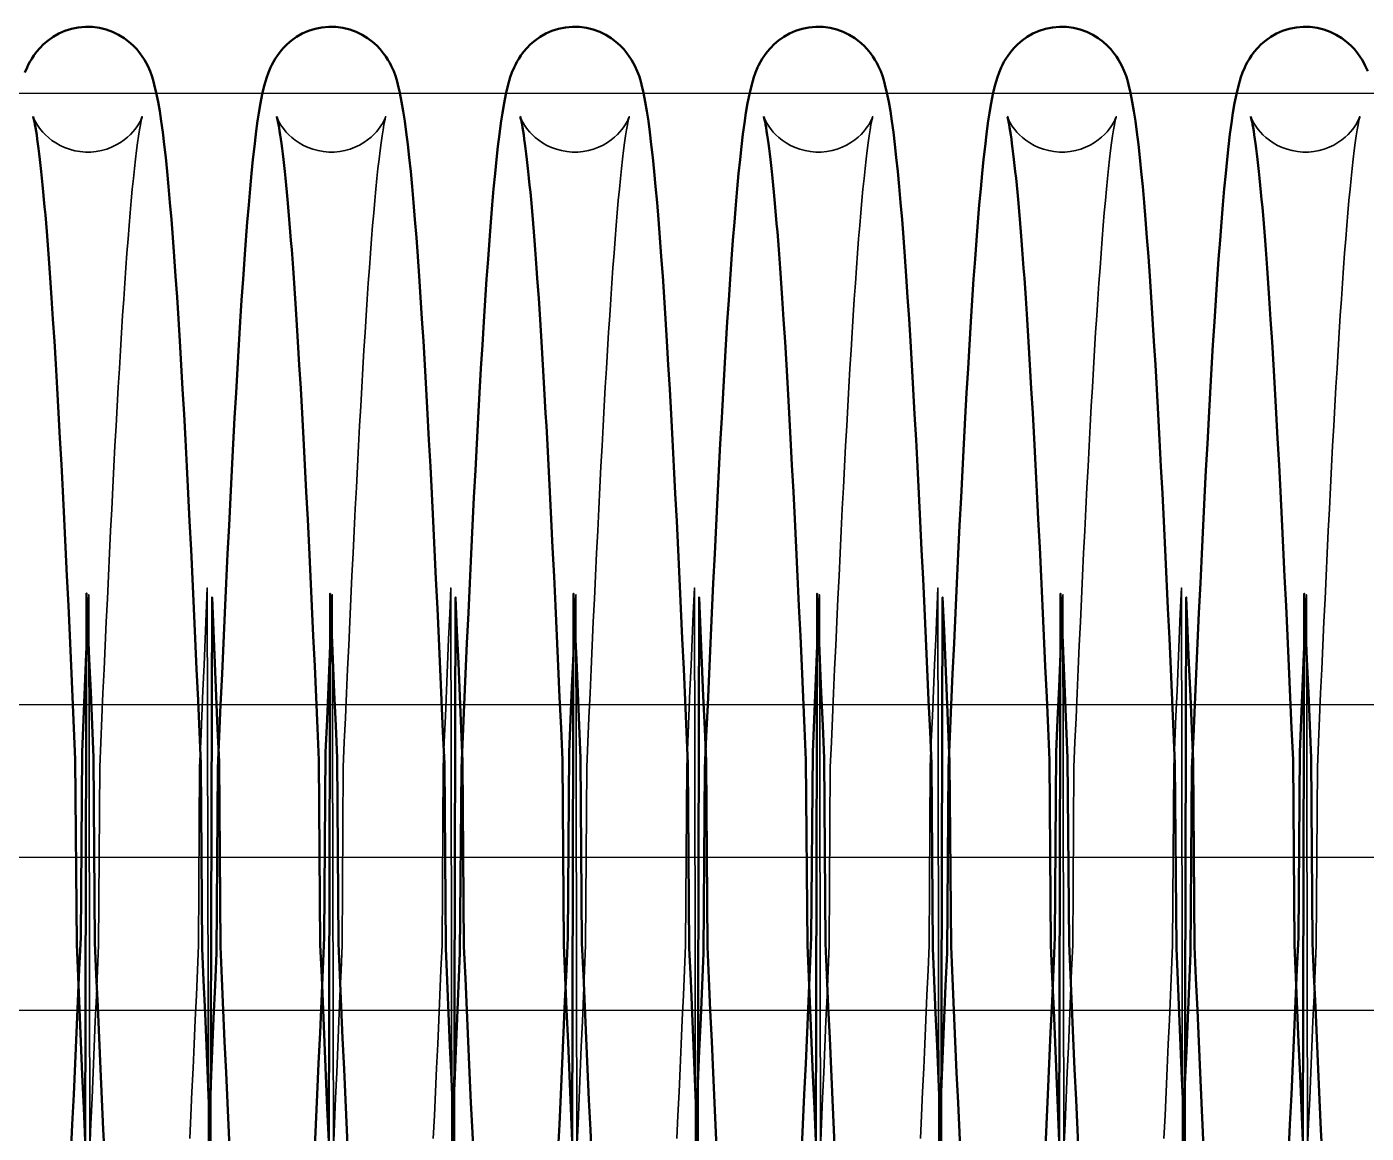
# Model space of a CAD drawing. Header units: millimetres. Extents: x 0 to 190005487, y 0 to 455456909.
# Drawn here: x 90639.58 to 90683.43, y 21507.21 to 21543.41 of the extents above; entities that cross this region are included whole.
import ezdxf

# ---------------------------------------------------------------- set-up
doc = ezdxf.new("R2010")
doc.units = ezdxf.units.MM
doc.header["$LTSCALE"] = 400
doc.header["$MEASUREMENT"] = 0
doc.linetypes.add('ACAD_ISO04W100', pattern=[30, 24, -3, 0, -3])
doc.linetypes.add('CEN', pattern=[35, 30, -2, 1, -2])
doc.layers.get('0').update_dxf_attribs({"linetype": 'CONTINUOUS'})
doc.layers.add('cen', color=1, linetype='ACAD_ISO04W100')
doc.layers.add('가려진 것(ISO)', color=7, linetype='CONTINUOUS', lineweight=35)
doc.layers.add('가시적인 것(ISO)', color=7, linetype='CONTINUOUS', lineweight=50)

# ---------------------------------------------------------------- blocks, each defined once
blk = doc.blocks.new('토션스프링 3')
at = {"layer": '가려진 것(ISO)', "flags": 128}
for points in [[(21461953.648, -50952857.63), (21461953.653, -50952857.647), (21461953.674, -50952857.704), (21461953.717, -50952857.809), (21461953.795, -50952857.972), (21461953.854, -50952858.076), (21461953.928, -50952858.196), (21461954.022, -50952858.332), (21461954.137, -50952858.484), (21461954.277, -50952858.651), (21461954.445, -50952858.828), (21461954.641, -50952859.008), (21461954.868, -50952859.187), (21461955.123, -50952859.359), (21461955.404, -50952859.518), (21461955.706, -50952859.658), (21461956.028, -50952859.773), (21461956.366, -50952859.862), (21461956.715, -50952859.923), (21461957.069, -50952859.952), (21461957.426, -50952859.949), (21461957.78, -50952859.914), (21461958.128, -50952859.849), (21461958.463, -50952859.755), (21461958.781, -50952859.634), (21461959.081, -50952859.49), (21461959.358, -50952859.329), (21461959.608, -50952859.156), (21461959.828, -50952858.976), (21461960.019, -50952858.796), (21461960.183, -50952858.62), (21461960.319, -50952858.455), (21461960.429, -50952858.305), (21461960.518, -50952858.171), (21461960.589, -50952858.053), (21461960.644, -50952857.952), (21461960.687, -50952857.867), (21461960.744, -50952857.741), (21461960.773, -50952857.666), (21461960.784, -50952857.633), (21461960.784, -50952857.635), (21461960.775, -50952857.668), (21461960.759, -50952857.727), (21461960.74, -50952857.809), (21461960.718, -50952857.912), (21461960.666, -50952858.175), (21461960.608, -50952858.507), (21461960.545, -50952858.903), (21461960.48, -50952859.355), (21461960.414, -50952859.859), (21461960.347, -50952860.416), (21461960.279, -50952861.024), (21461960.21, -50952861.681), (21461960.14, -50952862.385), (21461960.07, -50952863.134), (21461960, -50952863.927), (21461959.929, -50952864.763), (21461959.859, -50952865.641), (21461959.788, -50952866.563), (21461959.717, -50952867.527), (21461959.646, -50952868.531), (21461959.575, -50952869.575), (21461959.504, -50952870.656), (21461959.432, -50952871.774), (21461959.361, -50952872.927), (21461959.29, -50952874.113), (21461959.218, -50952875.332), (21461959.147, -50952876.581), (21461959.076, -50952877.865), (21461959.005, -50952879.182), (21461958.933, -50952880.53), (21461958.862, -50952881.907), (21461958.79, -50952883.313), (21461958.718, -50952884.745), (21461958.647, -50952886.201), (21461958.575, -50952887.68), (21461958.504, -50952889.18), (21461958.432, -50952890.699), (21461958.361, -50952892.236), (21461958.29, -50952893.793), (21461958.218, -50952895.37), (21461958.147, -50952896.967), (21461958.075, -50952898.58), (21461958.003, -50952900.208), (21461957.932, -50952911.849), (21461957.86, -50952913.501), (21461957.788, -50952915.162), (21461957.717, -50952916.83), (21461957.645, -50952918.503), (21461957.574, -50952920.179), (21461957.503, -50952921.858), (21461957.431, -50952923.543), (21461957.36, -50952925.233), (21461957.288, -50952888.925), (21461957.216, -50952890.619)], [(21461969.594, -50952857.63), (21461969.6, -50952857.647), (21461969.621, -50952857.704), (21461969.665, -50952857.807), (21461969.743, -50952857.966), (21461969.801, -50952858.07), (21461969.874, -50952858.191), (21461969.966, -50952858.328), (21461970.08, -50952858.48), (21461970.219, -50952858.646), (21461970.386, -50952858.822), (21461970.582, -50952859.003), (21461970.808, -50952859.182), (21461971.062, -50952859.354), (21461971.342, -50952859.514), (21461971.644, -50952859.654), (21461971.965, -50952859.77), (21461972.303, -50952859.86), (21461972.652, -50952859.921), (21461973.006, -50952859.952), (21461973.362, -50952859.949), (21461973.717, -50952859.915), (21461974.065, -50952859.851), (21461974.4, -50952859.758), (21461974.719, -50952859.638), (21461975.02, -50952859.495), (21461975.297, -50952859.334), (21461975.548, -50952859.161), (21461975.769, -50952858.981), (21461975.961, -50952858.801), (21461976.126, -50952858.625), (21461976.262, -50952858.459), (21461976.373, -50952858.309), (21461976.463, -50952858.174), (21461976.534, -50952858.056), (21461976.589, -50952857.954), (21461976.632, -50952857.869), (21461976.69, -50952857.742), (21461976.719, -50952857.667), (21461976.731, -50952857.633), (21461976.731, -50952857.635), (21461976.722, -50952857.667), (21461976.706, -50952857.726), (21461976.687, -50952857.808), (21461976.665, -50952857.911), (21461976.613, -50952858.173), (21461976.555, -50952858.505), (21461976.492, -50952858.9), (21461976.427, -50952859.352), (21461976.361, -50952859.856), (21461976.294, -50952860.413), (21461976.226, -50952861.021), (21461976.157, -50952861.677), (21461976.087, -50952862.381), (21461976.017, -50952863.131), (21461975.947, -50952863.924), (21461975.876, -50952864.759), (21461975.806, -50952865.637), (21461975.735, -50952866.559), (21461975.664, -50952867.522), (21461975.593, -50952868.526), (21461975.522, -50952869.57), (21461975.451, -50952870.652), (21461975.379, -50952871.77), (21461975.308, -50952872.923), (21461975.237, -50952874.11), (21461975.165, -50952875.328), (21461975.094, -50952876.578), (21461975.023, -50952877.861), (21461974.952, -50952879.178), (21461974.88, -50952880.525), (21461974.809, -50952881.903), (21461974.737, -50952883.309), (21461974.665, -50952884.741), (21461974.594, -50952886.197), (21461974.522, -50952887.677), (21461974.451, -50952889.177), (21461974.379, -50952890.697), (21461974.308, -50952892.235), (21461974.236, -50952893.791), (21461974.165, -50952895.368), (21461974.094, -50952896.964), (21461974.022, -50952898.577), (21461973.95, -50952900.205), (21461973.879, -50952911.846), (21461973.807, -50952913.499), (21461973.735, -50952915.16), (21461973.664, -50952916.829), (21461973.592, -50952918.503), (21461973.521, -50952920.18), (21461973.449, -50952921.859), (21461973.378, -50952923.544), (21461973.306, -50952925.233), (21461973.235, -50952888.925), (21461973.163, -50952890.618)], [(21461985.541, -50952857.63), (21461985.547, -50952857.647), (21461985.568, -50952857.704), (21461985.612, -50952857.807), (21461985.69, -50952857.966), (21461985.748, -50952858.07), (21461985.821, -50952858.191), (21461985.913, -50952858.328), (21461986.027, -50952858.48), (21461986.166, -50952858.646), (21461986.333, -50952858.822), (21461986.529, -50952859.003), (21461986.755, -50952859.182), (21461987.009, -50952859.354), (21461987.289, -50952859.514), (21461987.59, -50952859.654), (21461987.912, -50952859.77), (21461988.25, -50952859.86), (21461988.598, -50952859.921), (21461988.952, -50952859.952), (21461989.309, -50952859.949), (21461989.664, -50952859.915), (21461990.012, -50952859.851), (21461990.347, -50952859.758), (21461990.666, -50952859.638), (21461990.966, -50952859.495), (21461991.244, -50952859.334), (21461991.495, -50952859.161), (21461991.716, -50952858.981), (21461991.908, -50952858.801), (21461992.073, -50952858.625), (21461992.209, -50952858.459), (21461992.32, -50952858.309), (21461992.41, -50952858.174), (21461992.481, -50952858.056), (21461992.536, -50952857.954), (21461992.579, -50952857.869), (21461992.637, -50952857.742), (21461992.666, -50952857.667), (21461992.678, -50952857.633), (21461992.677, -50952857.635), (21461992.669, -50952857.667), (21461992.653, -50952857.726), (21461992.634, -50952857.808), (21461992.612, -50952857.911), (21461992.56, -50952858.173), (21461992.502, -50952858.505), (21461992.439, -50952858.9), (21461992.374, -50952859.352), (21461992.308, -50952859.856), (21461992.241, -50952860.413), (21461992.173, -50952861.021), (21461992.104, -50952861.677), (21461992.034, -50952862.381), (21461991.964, -50952863.131), (21461991.894, -50952863.924), (21461991.823, -50952864.759), (21461991.753, -50952865.637), (21461991.682, -50952866.559), (21461991.611, -50952867.522), (21461991.54, -50952868.527), (21461991.469, -50952869.57), (21461991.398, -50952870.652), (21461991.326, -50952871.77), (21461991.255, -50952872.923), (21461991.183, -50952874.109), (21461991.112, -50952875.328), (21461991.041, -50952876.578), (21461990.97, -50952877.861), (21461990.899, -50952879.178), (21461990.827, -50952880.525), (21461990.755, -50952881.903), (21461990.684, -50952883.309), (21461990.612, -50952884.741), (21461990.541, -50952886.197), (21461990.469, -50952887.677), (21461990.397, -50952889.177), (21461990.326, -50952890.697), (21461990.255, -50952892.235), (21461990.183, -50952893.791), (21461990.112, -50952895.368), (21461990.04, -50952896.964), (21461989.969, -50952898.577), (21461989.897, -50952900.205), (21461989.825, -50952911.846), (21461989.754, -50952913.499), (21461989.682, -50952915.16), (21461989.61, -50952916.829), (21461989.539, -50952918.503), (21461989.467, -50952920.18), (21461989.396, -50952921.859), (21461989.325, -50952923.544), (21461989.253, -50952925.233), (21461989.182, -50952888.925), (21461989.11, -50952890.618)], [(21462001.488, -50952857.63), (21462001.494, -50952857.647), (21462001.515, -50952857.704), (21462001.558, -50952857.807), (21462001.637, -50952857.966), (21462001.694, -50952858.07), (21462001.768, -50952858.191), (21462001.86, -50952858.328), (21462001.974, -50952858.48), (21462002.113, -50952858.646), (21462002.28, -50952858.822), (21462002.476, -50952859.003), (21462002.701, -50952859.182), (21462002.956, -50952859.354), (21462003.236, -50952859.514), (21462003.537, -50952859.654), (21462003.859, -50952859.77), (21462004.197, -50952859.86), (21462004.545, -50952859.921), (21462004.899, -50952859.952), (21462005.256, -50952859.949), (21462005.611, -50952859.915), (21462005.959, -50952859.851), (21462006.294, -50952859.758), (21462006.613, -50952859.638), (21462006.913, -50952859.495), (21462007.191, -50952859.334), (21462007.442, -50952859.161), (21462007.663, -50952858.981), (21462007.855, -50952858.801), (21462008.019, -50952858.625), (21462008.156, -50952858.459), (21462008.267, -50952858.309), (21462008.357, -50952858.174), (21462008.428, -50952858.056), (21462008.483, -50952857.954), (21462008.526, -50952857.869), (21462008.584, -50952857.742), (21462008.613, -50952857.667), (21462008.625, -50952857.633), (21462008.624, -50952857.635), (21462008.615, -50952857.667), (21462008.6, -50952857.726), (21462008.581, -50952857.808), (21462008.558, -50952857.911), (21462008.507, -50952858.173), (21462008.449, -50952858.505), (21462008.386, -50952858.9), (21462008.321, -50952859.352), (21462008.255, -50952859.857), (21462008.188, -50952860.413), (21462008.12, -50952861.021), (21462008.051, -50952861.677), (21462007.981, -50952862.381), (21462007.911, -50952863.131), (21462007.84, -50952863.924), (21462007.77, -50952864.759), (21462007.7, -50952865.637), (21462007.629, -50952866.559), (21462007.558, -50952867.522), (21462007.487, -50952868.527), (21462007.416, -50952869.57), (21462007.344, -50952870.652), (21462007.273, -50952871.77), (21462007.202, -50952872.923), (21462007.13, -50952874.109), (21462007.059, -50952875.328), (21462006.988, -50952876.578), (21462006.917, -50952877.861), (21462006.845, -50952879.178), (21462006.774, -50952880.526), (21462006.702, -50952881.903), (21462006.631, -50952883.309), (21462006.559, -50952884.741), (21462006.487, -50952886.197), (21462006.416, -50952887.677), (21462006.344, -50952889.177), (21462006.273, -50952890.697), (21462006.201, -50952892.235), (21462006.13, -50952893.791), (21462006.059, -50952895.368), (21462005.987, -50952896.964), (21462005.916, -50952898.577), (21462005.844, -50952900.205), (21462005.772, -50952911.846), (21462005.7, -50952913.499), (21462005.629, -50952915.16), (21462005.557, -50952916.829), (21462005.486, -50952918.503), (21462005.414, -50952920.18), (21462005.343, -50952921.859), (21462005.272, -50952923.543), (21462005.2, -50952925.233), (21462005.129, -50952888.925), (21462005.057, -50952890.618)], [(21462017.435, -50952857.63), (21462017.441, -50952857.647), (21462017.462, -50952857.704), (21462017.505, -50952857.807), (21462017.584, -50952857.966), (21462017.641, -50952858.07), (21462017.715, -50952858.191), (21462017.807, -50952858.328), (21462017.921, -50952858.48), (21462018.06, -50952858.646), (21462018.227, -50952858.822), (21462018.423, -50952859.003), (21462018.648, -50952859.182), (21462018.903, -50952859.355), (21462019.183, -50952859.514), (21462019.484, -50952859.654), (21462019.806, -50952859.77), (21462020.144, -50952859.86), (21462020.492, -50952859.921), (21462020.846, -50952859.952), (21462021.203, -50952859.949), (21462021.558, -50952859.915), (21462021.906, -50952859.851), (21462022.241, -50952859.758), (21462022.56, -50952859.638), (21462022.86, -50952859.495), (21462023.138, -50952859.334), (21462023.389, -50952859.161), (21462023.61, -50952858.981), (21462023.802, -50952858.801), (21462023.966, -50952858.625), (21462024.103, -50952858.459), (21462024.214, -50952858.309), (21462024.303, -50952858.174), (21462024.374, -50952858.056), (21462024.43, -50952857.954), (21462024.473, -50952857.869), (21462024.53, -50952857.742), (21462024.56, -50952857.667), (21462024.572, -50952857.633), (21462024.571, -50952857.635), (21462024.562, -50952857.667), (21462024.547, -50952857.726), (21462024.528, -50952857.808), (21462024.505, -50952857.911), (21462024.454, -50952858.173), (21462024.396, -50952858.505), (21462024.333, -50952858.9), (21462024.268, -50952859.352), (21462024.202, -50952859.857), (21462024.135, -50952860.413), (21462024.066, -50952861.021), (21462023.997, -50952861.677), (21462023.928, -50952862.381), (21462023.858, -50952863.131), (21462023.787, -50952863.924), (21462023.717, -50952864.759), (21462023.646, -50952865.637), (21462023.576, -50952866.559), (21462023.505, -50952867.522), (21462023.434, -50952868.527), (21462023.363, -50952869.57), (21462023.291, -50952870.652), (21462023.22, -50952871.77), (21462023.149, -50952872.923), (21462023.077, -50952874.109), (21462023.006, -50952875.328), (21462022.935, -50952876.578), (21462022.864, -50952877.861), (21462022.792, -50952879.178), (21462022.721, -50952880.526), (21462022.649, -50952881.903), (21462022.578, -50952883.309), (21462022.506, -50952884.741), (21462022.434, -50952886.197), (21462022.363, -50952887.677), (21462022.291, -50952889.177), (21462022.22, -50952890.697), (21462022.148, -50952892.234), (21462022.077, -50952893.791), (21462022.006, -50952895.368), (21462021.934, -50952896.964), (21462021.862, -50952898.577), (21462021.791, -50952900.205), (21462021.719, -50952911.846), (21462021.647, -50952913.499), (21462021.576, -50952915.16), (21462021.504, -50952916.829), (21462021.433, -50952918.502), (21462021.361, -50952920.18), (21462021.29, -50952921.859), (21462021.218, -50952923.543), (21462021.147, -50952925.233), (21462021.075, -50952888.925), (21462021.004, -50952890.618)], [(21462033.382, -50952857.63), (21462033.388, -50952857.647), (21462033.409, -50952857.704), (21462033.452, -50952857.807), (21462033.531, -50952857.966), (21462033.588, -50952858.07), (21462033.661, -50952858.191), (21462033.754, -50952858.328), (21462033.868, -50952858.48), (21462034.007, -50952858.646), (21462034.174, -50952858.822), (21462034.369, -50952859.003), (21462034.595, -50952859.182), (21462034.85, -50952859.355), (21462035.13, -50952859.514), (21462035.431, -50952859.654), (21462035.753, -50952859.77), (21462036.091, -50952859.86), (21462036.439, -50952859.921), (21462036.793, -50952859.952), (21462037.15, -50952859.949), (21462037.505, -50952859.915), (21462037.853, -50952859.851), (21462038.188, -50952859.758), (21462038.507, -50952859.638), (21462038.807, -50952859.495), (21462039.085, -50952859.334), (21462039.336, -50952859.161), (21462039.557, -50952858.981), (21462039.749, -50952858.801), (21462039.913, -50952858.625), (21462040.05, -50952858.459), (21462040.161, -50952858.309), (21462040.25, -50952858.174), (21462040.321, -50952858.056), (21462040.377, -50952857.954), (21462040.42, -50952857.869), (21462040.477, -50952857.742), (21462040.507, -50952857.667), (21462040.518, -50952857.633), (21462040.518, -50952857.635), (21462040.509, -50952857.667), (21462040.494, -50952857.726), (21462040.474, -50952857.808), (21462040.452, -50952857.911), (21462040.401, -50952858.173), (21462040.342, -50952858.505), (21462040.28, -50952858.9), (21462040.215, -50952859.352), (21462040.149, -50952859.857), (21462040.082, -50952860.413), (21462040.013, -50952861.021), (21462039.944, -50952861.678), (21462039.875, -50952862.381), (21462039.804, -50952863.131), (21462039.734, -50952863.924), (21462039.664, -50952864.759), (21462039.593, -50952865.637), (21462039.523, -50952866.559), (21462039.452, -50952867.522), (21462039.381, -50952868.527), (21462039.309, -50952869.57), (21462039.238, -50952870.652), (21462039.167, -50952871.77), (21462039.095, -50952872.923), (21462039.024, -50952874.109), (21462038.953, -50952875.328), (21462038.882, -50952876.578), (21462038.81, -50952877.861), (21462038.739, -50952879.178), (21462038.668, -50952880.526), (21462038.596, -50952881.903), (21462038.524, -50952883.309), (21462038.453, -50952884.741), (21462038.381, -50952886.197), (21462038.309, -50952887.677), (21462038.238, -50952889.177), (21462038.166, -50952890.697), (21462038.095, -50952892.234), (21462038.024, -50952893.791), (21462037.952, -50952895.368), (21462037.881, -50952896.964), (21462037.809, -50952898.577), (21462037.738, -50952900.205), (21462037.666, -50952911.846), (21462037.594, -50952913.499), (21462037.523, -50952915.16), (21462037.451, -50952916.829), (21462037.379, -50952918.502), (21462037.308, -50952920.179), (21462037.237, -50952921.859), (21462037.165, -50952923.543), (21462037.094, -50952925.233), (21462037.022, -50952888.925), (21462036.951, -50952890.618)], [(21461963.904, -50952924.509), (21461963.975, -50952922.988), (21461964.046, -50952921.449), (21461964.118, -50952919.894), (21461964.189, -50952918.321), (21461964.26, -50952916.728), (21461964.332, -50952915.118), (21461964.403, -50952913.492), (21461964.475, -50952911.852), (21461964.547, -50952900.201), (21461964.618, -50952898.539), (21461964.69, -50952896.87), (21461964.761, -50952895.196), (21461964.833, -50952893.517), (21461964.904, -50952891.836), (21461964.976, -50952890.155), (21461965.047, -50952888.47), (21461965.118, -50952924.781), (21461965.19, -50952923.091)], [(21461979.85, -50952924.51), (21461979.922, -50952922.988), (21461979.993, -50952921.449), (21461980.064, -50952919.894), (21461980.136, -50952918.321), (21461980.207, -50952916.728), (21461980.279, -50952915.118), (21461980.35, -50952913.492), (21461980.422, -50952911.852), (21461980.493, -50952900.201), (21461980.565, -50952898.539), (21461980.637, -50952896.87), (21461980.708, -50952895.196), (21461980.78, -50952893.517), (21461980.851, -50952891.836), (21461980.922, -50952890.155), (21461980.994, -50952888.47), (21461981.065, -50952924.781), (21461981.137, -50952923.091)], [(21461995.797, -50952924.51), (21461995.869, -50952922.988), (21461995.94, -50952921.449), (21461996.011, -50952919.894), (21461996.083, -50952918.321), (21461996.154, -50952916.728), (21461996.225, -50952915.118), (21461996.297, -50952913.492), (21461996.369, -50952911.852), (21461996.44, -50952900.201), (21461996.512, -50952898.54), (21461996.584, -50952896.871), (21461996.655, -50952895.196), (21461996.727, -50952893.517), (21461996.798, -50952891.836), (21461996.869, -50952890.154), (21461996.941, -50952888.47), (21461997.012, -50952924.781), (21461997.084, -50952923.091)], [(21462011.744, -50952924.51), (21462011.816, -50952922.988), (21462011.887, -50952921.449), (21462011.958, -50952919.893), (21462012.029, -50952918.32), (21462012.101, -50952916.728), (21462012.172, -50952915.118), (21462012.244, -50952913.492), (21462012.315, -50952911.853), (21462012.387, -50952900.201), (21462012.459, -50952898.54), (21462012.53, -50952896.871), (21462012.602, -50952895.196), (21462012.673, -50952893.516), (21462012.745, -50952891.835), (21462012.816, -50952890.154), (21462012.887, -50952888.469), (21462012.959, -50952924.781), (21462013.03, -50952923.091)], [(21462027.691, -50952924.51), (21462027.762, -50952922.988), (21462027.834, -50952921.449), (21462027.905, -50952919.893), (21462027.976, -50952918.32), (21462028.048, -50952916.728), (21462028.119, -50952915.118), (21462028.191, -50952913.492), (21462028.262, -50952911.853), (21462028.334, -50952900.201), (21462028.406, -50952898.54), (21462028.477, -50952896.871), (21462028.549, -50952895.196), (21462028.62, -50952893.516), (21462028.692, -50952891.835), (21462028.763, -50952890.154), (21462028.834, -50952888.469), (21462028.906, -50952924.781), (21462028.977, -50952923.091)]]:
    blk.add_lwpolyline(points, dxfattribs=at)
at = {"layer": '가시적인 것(ISO)', "flags": 128}
for points in [[(21461953.107, -50952854.754), (21461953.244, -50952854.425), (21461953.329, -50952854.246), (21461953.43, -50952854.053), (21461953.55, -50952853.847), (21461953.695, -50952853.626), (21461953.87, -50952853.39), (21461954.08, -50952853.145), (21461954.329, -50952852.895), (21461954.62, -50952852.648), (21461954.952, -50952852.415), (21461955.321, -50952852.205), (21461955.724, -50952852.029), (21461956.155, -50952851.892), (21461956.604, -50952851.8), (21461957.063, -50952851.758), (21461957.527, -50952851.767), (21461957.985, -50952851.826), (21461958.428, -50952851.933), (21461958.849, -50952852.085), (21461959.243, -50952852.275), (21461959.6, -50952852.493), (21461959.917, -50952852.731), (21461960.193, -50952852.98), (21461960.428, -50952853.229), (21461960.625, -50952853.471), (21461960.79, -50952853.702), (21461960.927, -50952853.918), (21461961.047, -50952854.12), (21461961.149, -50952854.309), (21461961.311, -50952854.655), (21461961.427, -50952854.966), (21461961.511, -50952855.254), (21461961.579, -50952855.529), (21461961.709, -50952856.08), (21461961.828, -50952856.659), (21461961.935, -50952857.275), (21461962.036, -50952857.939), (21461962.132, -50952858.66), (21461962.229, -50952859.448), (21461962.324, -50952860.303), (21461962.419, -50952861.224), (21461962.513, -50952862.21), (21461962.606, -50952863.26), (21461962.699, -50952864.374), (21461962.792, -50952865.549), (21461962.884, -50952866.786), (21461962.975, -50952868.082), (21461963.067, -50952869.438), (21461963.159, -50952870.857), (21461963.251, -50952872.335), (21461963.343, -50952873.87), (21461963.435, -50952875.459), (21461963.527, -50952877.099), (21461963.619, -50952878.787), (21461963.71, -50952880.52), (21461963.802, -50952882.295), (21461963.893, -50952884.111), (21461963.985, -50952885.971), (21461964.076, -50952887.873), (21461964.168, -50952889.814), (21461964.26, -50952891.789), (21461964.352, -50952893.794), (21461964.443, -50952895.827), (21461964.535, -50952897.882), (21461964.626, -50952899.957), (21461964.718, -50952912.049), (21461964.809, -50952914.162), (21461964.901, -50952916.294), (21461964.992, -50952918.441), (21461965.084, -50952920.599), (21461965.176, -50952922.763), (21461965.268, -50952924.93), (21461965.359, -50952889.096), (21461965.451, -50952891.255), (21461965.542, -50952893.405), (21461965.633, -50952895.552), (21461965.725, -50952897.692), (21461965.817, -50952899.822), (21461965.908, -50952911.938), (21461966, -50952914.036), (21461966.092, -50952916.111), (21461966.183, -50952918.159), (21461966.275, -50952920.177), (21461966.366, -50952922.161), (21461966.457, -50952924.116), (21461966.549, -50952926.04)], [(21461965.19, -50952923.091), (21461965.282, -50952920.927), (21461965.373, -50952918.767), (21461965.465, -50952916.617), (21461965.557, -50952914.48), (21461965.648, -50952912.36), (21461965.74, -50952900.262), (21461965.831, -50952898.188), (21461965.922, -50952896.132), (21461966.014, -50952894.099), (21461966.106, -50952892.09), (21461966.198, -50952890.11), (21461966.29, -50952888.163), (21461966.381, -50952886.253), (21461966.473, -50952884.382), (21461966.564, -50952882.556), (21461966.656, -50952880.776), (21461966.747, -50952879.04), (21461966.839, -50952877.347), (21461966.931, -50952875.701), (21461967.023, -50952874.105), (21461967.115, -50952872.56), (21461967.207, -50952871.071), (21461967.299, -50952869.639), (21461967.391, -50952868.268), (21461967.483, -50952866.96), (21461967.575, -50952865.716), (21461967.668, -50952864.534), (21461967.76, -50952863.415), (21461967.853, -50952862.358), (21461967.947, -50952861.366), (21461968.041, -50952860.44), (21461968.135, -50952859.582), (21461968.229, -50952858.791), (21461968.324, -50952858.061), (21461968.425, -50952857.386), (21461968.533, -50952856.758), (21461968.651, -50952856.17), (21461968.782, -50952855.615), (21461968.945, -50952855.056), (21461969.054, -50952854.754), (21461969.191, -50952854.425), (21461969.276, -50952854.245), (21461969.377, -50952854.053), (21461969.497, -50952853.847), (21461969.642, -50952853.625), (21461969.817, -50952853.39), (21461970.027, -50952853.145), (21461970.276, -50952852.895), (21461970.568, -50952852.648), (21461970.899, -50952852.414), (21461971.268, -50952852.205), (21461971.671, -50952852.029), (21461972.102, -50952851.892), (21461972.551, -50952851.8), (21461973.01, -50952851.758), (21461973.474, -50952851.767), (21461973.933, -50952851.826), (21461974.375, -50952851.933), (21461974.796, -50952852.085), (21461975.19, -50952852.275), (21461975.547, -50952852.493), (21461975.864, -50952852.731), (21461976.14, -50952852.98), (21461976.375, -50952853.229), (21461976.572, -50952853.471), (21461976.737, -50952853.703), (21461976.874, -50952853.918), (21461976.993, -50952854.12), (21461977.095, -50952854.309), (21461977.257, -50952854.655), (21461977.373, -50952854.966), (21461977.458, -50952855.254), (21461977.526, -50952855.529), (21461977.656, -50952856.08), (21461977.775, -50952856.659), (21461977.882, -50952857.275), (21461977.982, -50952857.939), (21461978.079, -50952858.66), (21461978.176, -50952859.448), (21461978.271, -50952860.302), (21461978.366, -50952861.224), (21461978.46, -50952862.21), (21461978.553, -50952863.26), (21461978.646, -50952864.374), (21461978.738, -50952865.549), (21461978.83, -50952866.786), (21461978.922, -50952868.082), (21461979.014, -50952869.438), (21461979.106, -50952870.856), (21461979.198, -50952872.335), (21461979.29, -50952873.87), (21461979.382, -50952875.459), (21461979.474, -50952877.099), (21461979.566, -50952878.787), (21461979.657, -50952880.52), (21461979.749, -50952882.295), (21461979.84, -50952884.111), (21461979.931, -50952885.971), (21461980.023, -50952887.873), (21461980.115, -50952889.814), (21461980.207, -50952891.789), (21461980.298, -50952893.794), (21461980.39, -50952895.827), (21461980.482, -50952897.882), (21461980.573, -50952899.957), (21461980.665, -50952912.049), (21461980.756, -50952914.162), (21461980.847, -50952916.294), (21461980.939, -50952918.441), (21461981.031, -50952920.599), (21461981.123, -50952922.763), (21461981.214, -50952924.93), (21461981.306, -50952889.096), (21461981.398, -50952891.255), (21461981.489, -50952893.405), (21461981.58, -50952895.552), (21461981.672, -50952897.692), (21461981.763, -50952899.822), (21461981.855, -50952911.938), (21461981.947, -50952914.036), (21461982.039, -50952916.111), (21461982.13, -50952918.159), (21461982.222, -50952920.177), (21461982.313, -50952922.161), (21461982.404, -50952924.116), (21461982.496, -50952926.04)], [(21461981.137, -50952923.091), (21461981.228, -50952920.927), (21461981.32, -50952918.768), (21461981.412, -50952916.617), (21461981.504, -50952914.48), (21461981.595, -50952912.36), (21461981.687, -50952900.262), (21461981.778, -50952898.187), (21461981.869, -50952896.132), (21461981.961, -50952894.098), (21461982.053, -50952892.09), (21461982.144, -50952890.11), (21461982.236, -50952888.163), (21461982.328, -50952886.253), (21461982.42, -50952884.382), (21461982.511, -50952882.556), (21461982.603, -50952880.776), (21461982.694, -50952879.04), (21461982.786, -50952877.347), (21461982.878, -50952875.701), (21461982.97, -50952874.105), (21461983.062, -50952872.56), (21461983.154, -50952871.071), (21461983.246, -50952869.639), (21461983.338, -50952868.268), (21461983.43, -50952866.96), (21461983.522, -50952865.716), (21461983.615, -50952864.534), (21461983.707, -50952863.414), (21461983.8, -50952862.358), (21461983.894, -50952861.366), (21461983.988, -50952860.44), (21461984.082, -50952859.581), (21461984.175, -50952858.79), (21461984.271, -50952858.061), (21461984.371, -50952857.386), (21461984.479, -50952856.758), (21461984.597, -50952856.17), (21461984.729, -50952855.615), (21461984.892, -50952855.056), (21461985.001, -50952854.754), (21461985.137, -50952854.425), (21461985.223, -50952854.245), (21461985.324, -50952854.053), (21461985.444, -50952853.847), (21461985.589, -50952853.625), (21461985.764, -50952853.389), (21461985.974, -50952853.144), (21461986.223, -50952852.895), (21461986.515, -50952852.648), (21461986.846, -50952852.414), (21461987.215, -50952852.205), (21461987.618, -50952852.029), (21461988.049, -50952851.891), (21461988.498, -50952851.799), (21461988.958, -50952851.758), (21461989.422, -50952851.767), (21461989.88, -50952851.826), (21461990.322, -50952851.933), (21461990.743, -50952852.086), (21461991.137, -50952852.275), (21461991.495, -50952852.493), (21461991.811, -50952852.732), (21461992.087, -50952852.98), (21461992.322, -50952853.229), (21461992.519, -50952853.472), (21461992.684, -50952853.703), (21461992.821, -50952853.919), (21461992.939, -50952854.121), (21461993.041, -50952854.31), (21461993.203, -50952854.655), (21461993.32, -50952854.967), (21461993.405, -50952855.254), (21461993.473, -50952855.529), (21461993.603, -50952856.08), (21461993.722, -50952856.659), (21461993.829, -50952857.275), (21461993.929, -50952857.939), (21461994.026, -50952858.66), (21461994.122, -50952859.448), (21461994.218, -50952860.302), (21461994.313, -50952861.223), (21461994.407, -50952862.21), (21461994.5, -50952863.26), (21461994.593, -50952864.374), (21461994.685, -50952865.549), (21461994.777, -50952866.786), (21461994.869, -50952868.082), (21461994.961, -50952869.438), (21461995.053, -50952870.856), (21461995.145, -50952872.335), (21461995.237, -50952873.87), (21461995.329, -50952875.459), (21461995.421, -50952877.099), (21461995.512, -50952878.787), (21461995.604, -50952880.52), (21461995.696, -50952882.295), (21461995.787, -50952884.111), (21461995.878, -50952885.971), (21461995.97, -50952887.873), (21461996.062, -50952889.813), (21461996.154, -50952891.788), (21461996.245, -50952893.794), (21461996.337, -50952895.827), (21461996.429, -50952897.882), (21461996.52, -50952899.957), (21461996.611, -50952912.049), (21461996.703, -50952914.161), (21461996.794, -50952916.294), (21461996.886, -50952918.441), (21461996.978, -50952920.599), (21461997.07, -50952922.763), (21461997.161, -50952924.93), (21461997.253, -50952889.096), (21461997.344, -50952891.255), (21461997.436, -50952893.406), (21461997.527, -50952895.552), (21461997.619, -50952897.692), (21461997.71, -50952899.822), (21461997.802, -50952911.938), (21461997.894, -50952914.036), (21461997.986, -50952916.111), (21461998.077, -50952918.159), (21461998.169, -50952920.177), (21461998.26, -50952922.161), (21461998.351, -50952924.116), (21461998.443, -50952926.04)], [(21461997.084, -50952923.091), (21461997.175, -50952920.927), (21461997.267, -50952918.768), (21461997.359, -50952916.617), (21461997.45, -50952914.48), (21461997.542, -50952912.36), (21461997.634, -50952900.261), (21461997.725, -50952898.187), (21461997.816, -50952896.132), (21461997.908, -50952894.098), (21461998, -50952892.09), (21461998.091, -50952890.11), (21461998.183, -50952888.163), (21461998.275, -50952886.253), (21461998.367, -50952884.382), (21461998.458, -50952882.555), (21461998.55, -50952880.776), (21461998.641, -50952879.04), (21461998.733, -50952877.347), (21461998.825, -50952875.701), (21461998.917, -50952874.105), (21461999.009, -50952872.56), (21461999.101, -50952871.071), (21461999.193, -50952869.639), (21461999.285, -50952868.267), (21461999.377, -50952866.959), (21461999.469, -50952865.716), (21461999.561, -50952864.534), (21461999.654, -50952863.414), (21461999.747, -50952862.358), (21461999.84, -50952861.366), (21461999.934, -50952860.44), (21462000.029, -50952859.581), (21462000.123, -50952858.79), (21462000.218, -50952858.06), (21462000.318, -50952857.386), (21462000.426, -50952856.758), (21462000.544, -50952856.17), (21462000.676, -50952855.615), (21462000.839, -50952855.056), (21462000.948, -50952854.754), (21462001.084, -50952854.425), (21462001.17, -50952854.245), (21462001.271, -50952854.053), (21462001.391, -50952853.847), (21462001.536, -50952853.625), (21462001.711, -50952853.389), (21462001.921, -50952853.144), (21462002.17, -50952852.894), (21462002.462, -50952852.648), (21462002.794, -50952852.414), (21462003.162, -50952852.205), (21462003.566, -50952852.028), (21462003.997, -50952851.891), (21462004.445, -50952851.799), (21462004.905, -50952851.758), (21462005.369, -50952851.767), (21462005.827, -50952851.826), (21462006.269, -50952851.933), (21462006.691, -50952852.086), (21462007.084, -50952852.275), (21462007.442, -50952852.493), (21462007.758, -50952852.732), (21462008.034, -50952852.98), (21462008.269, -50952853.229), (21462008.466, -50952853.472), (21462008.631, -50952853.703), (21462008.767, -50952853.919), (21462008.885, -50952854.121), (21462008.987, -50952854.31), (21462009.149, -50952854.656), (21462009.266, -50952854.967), (21462009.352, -50952855.255), (21462009.42, -50952855.529), (21462009.55, -50952856.08), (21462009.668, -50952856.659), (21462009.776, -50952857.275), (21462009.876, -50952857.939), (21462009.973, -50952858.66), (21462010.069, -50952859.448), (21462010.165, -50952860.302), (21462010.26, -50952861.223), (21462010.354, -50952862.21), (21462010.447, -50952863.26), (21462010.54, -50952864.374), (21462010.632, -50952865.549), (21462010.724, -50952866.786), (21462010.816, -50952868.082), (21462010.908, -50952869.438), (21462011, -50952870.856), (21462011.092, -50952872.334), (21462011.183, -50952873.87), (21462011.275, -50952875.459), (21462011.367, -50952877.099), (21462011.459, -50952878.787), (21462011.551, -50952880.52), (21462011.642, -50952882.295), (21462011.734, -50952884.111), (21462011.825, -50952885.971), (21462011.917, -50952887.873), (21462012.009, -50952889.813), (21462012.1, -50952891.788), (21462012.192, -50952893.794), (21462012.284, -50952895.827), (21462012.376, -50952897.882), (21462012.467, -50952899.957), (21462012.558, -50952912.049), (21462012.65, -50952914.161), (21462012.741, -50952916.293), (21462012.833, -50952918.44), (21462012.925, -50952920.598), (21462013.016, -50952922.763), (21462013.108, -50952924.93), (21462013.2, -50952889.096), (21462013.291, -50952891.255), (21462013.382, -50952893.406), (21462013.474, -50952895.552), (21462013.565, -50952897.692), (21462013.657, -50952899.822), (21462013.749, -50952911.938), (21462013.841, -50952914.035), (21462013.932, -50952916.111), (21462014.024, -50952918.159), (21462014.115, -50952920.177), (21462014.207, -50952922.161), (21462014.298, -50952924.116), (21462014.39, -50952926.04)], [(21462013.03, -50952923.091), (21462013.122, -50952920.927), (21462013.214, -50952918.768), (21462013.306, -50952916.617), (21462013.397, -50952914.48), (21462013.489, -50952912.36), (21462013.58, -50952900.261), (21462013.672, -50952898.187), (21462013.763, -50952896.132), (21462013.855, -50952894.098), (21462013.946, -50952892.09), (21462014.038, -50952890.11), (21462014.13, -50952888.163), (21462014.222, -50952886.253), (21462014.313, -50952884.382), (21462014.405, -50952882.555), (21462014.496, -50952880.775), (21462014.588, -50952879.039), (21462014.68, -50952877.347), (21462014.771, -50952875.701), (21462014.863, -50952874.105), (21462014.956, -50952872.56), (21462015.048, -50952871.071), (21462015.14, -50952869.639), (21462015.232, -50952868.267), (21462015.324, -50952866.959), (21462015.416, -50952865.715), (21462015.508, -50952864.534), (21462015.601, -50952863.414), (21462015.694, -50952862.358), (21462015.787, -50952861.366), (21462015.881, -50952860.439), (21462015.976, -50952859.58), (21462016.07, -50952858.789), (21462016.165, -50952858.06), (21462016.265, -50952857.385), (21462016.373, -50952856.758), (21462016.491, -50952856.17), (21462016.622, -50952855.615), (21462016.786, -50952855.056), (21462016.894, -50952854.754), (21462017.031, -50952854.425), (21462017.116, -50952854.245), (21462017.217, -50952854.053), (21462017.338, -50952853.847), (21462017.483, -50952853.625), (21462017.658, -50952853.389), (21462017.868, -50952853.144), (21462018.117, -50952852.894), (21462018.409, -50952852.647), (21462018.741, -50952852.414), (21462019.109, -50952852.205), (21462019.513, -50952852.028), (21462019.944, -50952851.891), (21462020.393, -50952851.799), (21462020.852, -50952851.758), (21462021.316, -50952851.767), (21462021.774, -50952851.826), (21462022.216, -50952851.933), (21462022.638, -50952852.086), (21462023.031, -50952852.275), (21462023.389, -50952852.494), (21462023.706, -50952852.732), (21462023.981, -50952852.981), (21462024.216, -50952853.229), (21462024.413, -50952853.472), (21462024.578, -50952853.703), (21462024.714, -50952853.919), (21462024.832, -50952854.121), (21462024.933, -50952854.31), (21462025.095, -50952854.656), (21462025.213, -50952854.967), (21462025.299, -50952855.255), (21462025.367, -50952855.529), (21462025.496, -50952856.08), (21462025.615, -50952856.659), (21462025.723, -50952857.275), (21462025.823, -50952857.939), (21462025.92, -50952858.66), (21462026.016, -50952859.448), (21462026.112, -50952860.302), (21462026.206, -50952861.223), (21462026.3, -50952862.209), (21462026.394, -50952863.26), (21462026.487, -50952864.373), (21462026.579, -50952865.549), (21462026.671, -50952866.786), (21462026.763, -50952868.082), (21462026.855, -50952869.438), (21462026.946, -50952870.856), (21462027.038, -50952872.334), (21462027.13, -50952873.869), (21462027.222, -50952875.459), (21462027.314, -50952877.099), (21462027.406, -50952878.787), (21462027.498, -50952880.52), (21462027.589, -50952882.295), (21462027.681, -50952884.111), (21462027.772, -50952885.971), (21462027.864, -50952887.873), (21462027.955, -50952889.813), (21462028.047, -50952891.788), (21462028.139, -50952893.794), (21462028.231, -50952895.826), (21462028.322, -50952897.882), (21462028.414, -50952899.957), (21462028.505, -50952912.049), (21462028.596, -50952914.161), (21462028.688, -50952916.293), (21462028.78, -50952918.44), (21462028.872, -50952920.598), (21462028.963, -50952922.763), (21462029.055, -50952924.93), (21462029.147, -50952889.095), (21462029.238, -50952891.255), (21462029.329, -50952893.406), (21462029.421, -50952895.552), (21462029.512, -50952897.692), (21462029.604, -50952899.822), (21462029.696, -50952911.938), (21462029.787, -50952914.035), (21462029.879, -50952916.11), (21462029.971, -50952918.159), (21462030.062, -50952920.177), (21462030.153, -50952922.161), (21462030.245, -50952924.116), (21462030.336, -50952926.04)], [(21462028.977, -50952923.091), (21462029.069, -50952920.927), (21462029.161, -50952918.768), (21462029.252, -50952916.617), (21462029.344, -50952914.48), (21462029.436, -50952912.36), (21462029.527, -50952900.261), (21462029.618, -50952898.186), (21462029.71, -50952896.132), (21462029.801, -50952894.098), (21462029.893, -50952892.09), (21462029.985, -50952890.11), (21462030.077, -50952888.163), (21462030.169, -50952886.253), (21462030.26, -50952884.382), (21462030.352, -50952882.555), (21462030.443, -50952880.775), (21462030.535, -50952879.039), (21462030.626, -50952877.347), (21462030.718, -50952875.701), (21462030.81, -50952874.105), (21462030.902, -50952872.56), (21462030.994, -50952871.071), (21462031.087, -50952869.639), (21462031.179, -50952868.267), (21462031.271, -50952866.959), (21462031.363, -50952865.715), (21462031.455, -50952864.533), (21462031.548, -50952863.414), (21462031.641, -50952862.357), (21462031.734, -50952861.366), (21462031.828, -50952860.439), (21462031.923, -50952859.58), (21462032.017, -50952858.789), (21462032.112, -50952858.06), (21462032.212, -50952857.385), (21462032.32, -50952856.758), (21462032.438, -50952856.17), (21462032.569, -50952855.614), (21462032.732, -50952855.055), (21462032.841, -50952854.754), (21462032.978, -50952854.425), (21462033.063, -50952854.245), (21462033.164, -50952854.053), (21462033.285, -50952853.846), (21462033.43, -50952853.625), (21462033.605, -50952853.389), (21462033.815, -50952853.144), (21462034.064, -50952852.894), (21462034.356, -50952852.647), (21462034.688, -50952852.414), (21462035.057, -50952852.204), (21462035.46, -50952852.028), (21462035.891, -50952851.891), (21462036.34, -50952851.799), (21462036.799, -50952851.758), (21462037.263, -50952851.767), (21462037.721, -50952851.826), (21462038.164, -50952851.933), (21462038.585, -50952852.086), (21462038.978, -50952852.276), (21462039.336, -50952852.494), (21462039.653, -50952852.732), (21462039.929, -50952852.981), (21462040.163, -50952853.23), (21462040.36, -50952853.472), (21462040.525, -50952853.703), (21462040.661, -50952853.92), (21462040.778, -50952854.121), (21462040.879, -50952854.311), (21462041.041, -50952854.656)], [(21461957.216, -50952890.619), (21461957.125, -50952892.783), (21461957.033, -50952894.942), (21461956.941, -50952897.09), (21461956.85, -50952899.224), (21461956.758, -50952911.338), (21461956.667, -50952913.432), (21461956.576, -50952915.51), (21461956.484, -50952917.568), (21461956.392, -50952919.604), (21461956.301, -50952921.614), (21461956.209, -50952923.593), (21461956.117, -50952925.539)], [(21461973.163, -50952890.618), (21461973.071, -50952892.783), (21461972.98, -50952894.941), (21461972.888, -50952897.09), (21461972.796, -50952899.224), (21461972.705, -50952911.34), (21461972.614, -50952913.433), (21461972.522, -50952915.51), (21461972.431, -50952917.568), (21461972.339, -50952919.603), (21461972.247, -50952921.613), (21461972.156, -50952923.592), (21461972.064, -50952925.537)], [(21461958.33, -50952925.842), (21461958.238, -50952923.904), (21461958.147, -50952921.936), (21461958.056, -50952919.94), (21461957.964, -50952917.918), (21461957.873, -50952915.866), (21461957.781, -50952913.786), (21461957.69, -50952911.684), (21461957.598, -50952899.564), (21461957.506, -50952897.428), (21461957.414, -50952895.282), (21461957.323, -50952893.13), (21461957.231, -50952890.975), (21461957.14, -50952888.82), (21461957.049, -50952924.659), (21461956.957, -50952922.497), (21461956.866, -50952920.336), (21461956.774, -50952918.181), (21461956.682, -50952916.036), (21461956.59, -50952913.906), (21461956.499, -50952911.794), (21461956.407, -50952899.705), (21461956.316, -50952897.641), (21461956.225, -50952895.598), (21461956.133, -50952893.577), (21461956.042, -50952891.584), (21461955.95, -50952889.62), (21461955.858, -50952887.691), (21461955.767, -50952885.801), (21461955.675, -50952883.952), (21461955.584, -50952882.149), (21461955.493, -50952880.394), (21461955.401, -50952878.684), (21461955.31, -50952877.019), (21461955.218, -50952875.404), (21461955.127, -50952873.841), (21461955.035, -50952872.334), (21461954.944, -50952870.885), (21461954.853, -50952869.498), (21461954.807, -50952868.829), (21461954.762, -50952868.177), (21461954.717, -50952867.541), (21461954.672, -50952866.922), (21461954.626, -50952866.318), (21461954.581, -50952865.731), (21461954.535, -50952865.159), (21461954.49, -50952864.605), (21461954.444, -50952864.067), (21461954.399, -50952863.547), (21461954.354, -50952863.046), (21461954.309, -50952862.562), (21461954.264, -50952862.098), (21461954.219, -50952861.652), (21461954.175, -50952861.227), (21461954.131, -50952860.821), (21461954.088, -50952860.436), (21461954.045, -50952860.072), (21461954.002, -50952859.729), (21461953.96, -50952859.409), (21461953.918, -50952859.11), (21461953.877, -50952858.833), (21461953.836, -50952858.578), (21461953.797, -50952858.348), (21461953.76, -50952858.145), (21461953.726, -50952857.972), (21461953.697, -50952857.831), (21461953.673, -50952857.725), (21461953.655, -50952857.655), (21461953.648, -50952857.63)], [(21461989.11, -50952890.618), (21461989.018, -50952892.783), (21461988.927, -50952894.942), (21461988.835, -50952897.09), (21461988.743, -50952899.224), (21461988.652, -50952911.34), (21461988.561, -50952913.433), (21461988.469, -50952915.51), (21461988.378, -50952917.568), (21461988.286, -50952919.604), (21461988.194, -50952921.613), (21461988.102, -50952923.592), (21461988.011, -50952925.538)], [(21461974.279, -50952925.883), (21461974.187, -50952923.943), (21461974.095, -50952921.969), (21461974.004, -50952919.966), (21461973.912, -50952917.937), (21461973.821, -50952915.885), (21461973.729, -50952913.815), (21461973.638, -50952911.722), (21461973.546, -50952899.607), (21461973.455, -50952897.473), (21461973.363, -50952895.325), (21461973.271, -50952893.168), (21461973.18, -50952891.005), (21461973.088, -50952888.841), (21461972.997, -50952924.679), (21461972.905, -50952922.523), (21461972.814, -50952920.372), (21461972.722, -50952918.222), (21461972.631, -50952916.08), (21461972.539, -50952913.949), (21461972.447, -50952911.832), (21461972.356, -50952899.735), (21461972.264, -50952897.661), (21461972.172, -50952895.615), (21461972.081, -50952893.6), (21461971.99, -50952891.615), (21461971.899, -50952889.657), (21461971.807, -50952887.73), (21461971.715, -50952885.839), (21461971.624, -50952883.986), (21461971.532, -50952882.176), (21461971.44, -50952880.412), (21461971.349, -50952878.697), (21461971.303, -50952877.86), (21461971.258, -50952877.037), (21461971.212, -50952876.226), (21461971.167, -50952875.427), (21461971.075, -50952873.869), (21461970.984, -50952872.363), (21461970.893, -50952870.914), (21461970.801, -50952869.524), (21461970.71, -50952868.197), (21461970.665, -50952867.558), (21461970.619, -50952866.935), (21461970.574, -50952866.329), (21461970.529, -50952865.741), (21461970.483, -50952865.171), (21461970.438, -50952864.618), (21461970.348, -50952863.564), (21461970.302, -50952863.061), (21461970.256, -50952862.576), (21461970.21, -50952862.109), (21461970.165, -50952861.661), (21461970.119, -50952861.232), (21461970.074, -50952860.823), (21461970.03, -50952860.435), (21461969.986, -50952860.068), (21461969.943, -50952859.723), (21461969.901, -50952859.401), (21461969.86, -50952859.102), (21461969.82, -50952858.827), (21461969.782, -50952858.576), (21461969.745, -50952858.351), (21461969.71, -50952858.151), (21461969.676, -50952857.978), (21461969.645, -50952857.834), (21461969.619, -50952857.724), (21461969.601, -50952857.654), (21461969.594, -50952857.63)], [(21462005.057, -50952890.618), (21462004.965, -50952892.783), (21462004.873, -50952894.942), (21462004.782, -50952897.09), (21462004.69, -50952899.224), (21462004.599, -50952911.339), (21462004.508, -50952913.433), (21462004.416, -50952915.51), (21462004.325, -50952917.568), (21462004.233, -50952919.604), (21462004.141, -50952921.613), (21462004.049, -50952923.592), (21462003.958, -50952925.538)], [(21461990.226, -50952925.883), (21461990.134, -50952923.942), (21461990.042, -50952921.969), (21461989.95, -50952919.965), (21461989.859, -50952917.936), (21461989.767, -50952915.885), (21461989.676, -50952913.815), (21461989.585, -50952911.722), (21461989.493, -50952899.606), (21461989.402, -50952897.472), (21461989.31, -50952895.325), (21461989.218, -50952893.168), (21461989.126, -50952891.005), (21461989.035, -50952888.84), (21461988.943, -50952924.678), (21461988.852, -50952922.523), (21461988.761, -50952920.371), (21461988.669, -50952918.222), (21461988.578, -50952916.079), (21461988.486, -50952913.948), (21461988.394, -50952911.832), (21461988.302, -50952899.735), (21461988.211, -50952897.661), (21461988.119, -50952895.615), (21461988.028, -50952893.6), (21461987.937, -50952891.614), (21461987.845, -50952889.656), (21461987.754, -50952887.73), (21461987.662, -50952885.838), (21461987.57, -50952883.985), (21461987.479, -50952882.175), (21461987.387, -50952880.411), (21461987.296, -50952878.697), (21461987.25, -50952877.86), (21461987.205, -50952877.036), (21461987.114, -50952875.427), (21461987.022, -50952873.868), (21461986.931, -50952872.363), (21461986.839, -50952870.914), (21461986.748, -50952869.524), (21461986.657, -50952868.196), (21461986.611, -50952867.557), (21461986.566, -50952866.934), (21461986.521, -50952866.329), (21461986.475, -50952865.741), (21461986.43, -50952865.17), (21461986.385, -50952864.618), (21461986.294, -50952863.564), (21461986.249, -50952863.061), (21461986.203, -50952862.576), (21461986.157, -50952862.109), (21461986.111, -50952861.661), (21461986.066, -50952861.232), (21461986.021, -50952860.823), (21461985.977, -50952860.435), (21461985.933, -50952860.068), (21461985.89, -50952859.723), (21461985.848, -50952859.401), (21461985.807, -50952859.102), (21461985.768, -50952858.827), (21461985.729, -50952858.576), (21461985.692, -50952858.351), (21461985.657, -50952858.151), (21461985.623, -50952857.978), (21461985.592, -50952857.834), (21461985.566, -50952857.724), (21461985.548, -50952857.654), (21461985.541, -50952857.63)], [(21462021.004, -50952890.618), (21462020.912, -50952892.783), (21462020.82, -50952894.942), (21462020.729, -50952897.09), (21462020.637, -50952899.224), (21462020.546, -50952911.339), (21462020.454, -50952913.433), (21462020.363, -50952915.51), (21462020.271, -50952917.568), (21462020.18, -50952919.604), (21462020.088, -50952921.613), (21462019.996, -50952923.593), (21462019.904, -50952925.538)], [(21462006.173, -50952925.882), (21462006.081, -50952923.942), (21462005.989, -50952921.968), (21462005.897, -50952919.965), (21462005.806, -50952917.936), (21462005.714, -50952915.885), (21462005.623, -50952913.815), (21462005.532, -50952911.721), (21462005.44, -50952899.606), (21462005.348, -50952897.472), (21462005.257, -50952895.324), (21462005.165, -50952893.167), (21462005.073, -50952891.004), (21462004.982, -50952888.84), (21462004.89, -50952924.678), (21462004.799, -50952922.523), (21462004.708, -50952920.371), (21462004.616, -50952918.221), (21462004.524, -50952916.079), (21462004.433, -50952913.947), (21462004.341, -50952911.831), (21462004.249, -50952899.734), (21462004.158, -50952897.661), (21462004.066, -50952895.615), (21462003.975, -50952893.6), (21462003.884, -50952891.614), (21462003.792, -50952889.656), (21462003.701, -50952887.729), (21462003.609, -50952885.838), (21462003.517, -50952883.985), (21462003.426, -50952882.175), (21462003.334, -50952880.411), (21462003.243, -50952878.697), (21462003.197, -50952877.86), (21462003.151, -50952877.036), (21462003.06, -50952875.427), (21462002.969, -50952873.868), (21462002.878, -50952872.362), (21462002.786, -50952870.913), (21462002.695, -50952869.523), (21462002.604, -50952868.196), (21462002.558, -50952867.557), (21462002.513, -50952866.934), (21462002.468, -50952866.328), (21462002.422, -50952865.74), (21462002.377, -50952865.17), (21462002.332, -50952864.618), (21462002.241, -50952863.563), (21462002.196, -50952863.061), (21462002.15, -50952862.576), (21462002.104, -50952862.109), (21462002.058, -50952861.661), (21462002.013, -50952861.232), (21462001.968, -50952860.823), (21462001.924, -50952860.435), (21462001.88, -50952860.068), (21462001.837, -50952859.724), (21462001.795, -50952859.401), (21462001.754, -50952859.102), (21462001.715, -50952858.827), (21462001.676, -50952858.577), (21462001.639, -50952858.351), (21462001.604, -50952858.151), (21462001.57, -50952857.978), (21462001.538, -50952857.834), (21462001.512, -50952857.724), (21462001.495, -50952857.654), (21462001.488, -50952857.63)], [(21462036.951, -50952890.618), (21462036.859, -50952892.783), (21462036.767, -50952894.942), (21462036.675, -50952897.09), (21462036.584, -50952899.224), (21462036.492, -50952911.339), (21462036.401, -50952913.433), (21462036.31, -50952915.51), (21462036.218, -50952917.568), (21462036.127, -50952919.604), (21462036.035, -50952921.613), (21462035.943, -50952923.593), (21462035.851, -50952925.538)], [(21462022.119, -50952925.882), (21462022.028, -50952923.941), (21462021.936, -50952921.968), (21462021.844, -50952919.965), (21462021.753, -50952917.936), (21462021.661, -50952915.885), (21462021.57, -50952913.815), (21462021.479, -50952911.721), (21462021.387, -50952899.605), (21462021.295, -50952897.472), (21462021.204, -50952895.324), (21462021.112, -50952893.167), (21462021.02, -50952891.004), (21462020.928, -50952888.84), (21462020.837, -50952924.678), (21462020.746, -50952922.523), (21462020.654, -50952920.371), (21462020.563, -50952918.221), (21462020.471, -50952916.078), (21462020.38, -50952913.947), (21462020.288, -50952911.831), (21462020.196, -50952899.734), (21462020.104, -50952897.66), (21462020.013, -50952895.614), (21462019.922, -50952893.6), (21462019.83, -50952891.614), (21462019.739, -50952889.655), (21462019.647, -50952887.729), (21462019.556, -50952885.837), (21462019.464, -50952883.984), (21462019.372, -50952882.174), (21462019.281, -50952880.41), (21462019.189, -50952878.697), (21462019.144, -50952877.859), (21462019.098, -50952877.036), (21462019.007, -50952875.427), (21462018.916, -50952873.868), (21462018.824, -50952872.362), (21462018.733, -50952870.913), (21462018.642, -50952869.523), (21462018.551, -50952868.196), (21462018.505, -50952867.556), (21462018.46, -50952866.934), (21462018.414, -50952866.328), (21462018.369, -50952865.74), (21462018.324, -50952865.17), (21462018.279, -50952864.618), (21462018.188, -50952863.563), (21462018.142, -50952863.06), (21462018.096, -50952862.575), (21462018.051, -50952862.109), (21462018.005, -50952861.661), (21462017.96, -50952861.232), (21462017.915, -50952860.823), (21462017.871, -50952860.435), (21462017.827, -50952860.069), (21462017.784, -50952859.724), (21462017.742, -50952859.402), (21462017.701, -50952859.103), (21462017.662, -50952858.828), (21462017.623, -50952858.577), (21462017.586, -50952858.351), (21462017.55, -50952858.152), (21462017.516, -50952857.978), (21462017.485, -50952857.834), (21462017.459, -50952857.724), (21462017.442, -50952857.654), (21462017.435, -50952857.63)], [(21462038.066, -50952925.881), (21462037.974, -50952923.941), (21462037.883, -50952921.968), (21462037.791, -50952919.965), (21462037.699, -50952917.936), (21462037.608, -50952915.885), (21462037.517, -50952913.815), (21462037.425, -50952911.721), (21462037.334, -50952899.605), (21462037.242, -50952897.471), (21462037.15, -50952895.323), (21462037.059, -50952893.166), (21462036.967, -50952891.003), (21462036.875, -50952888.839), (21462036.784, -50952924.678), (21462036.693, -50952922.523), (21462036.601, -50952920.371), (21462036.51, -50952918.221), (21462036.418, -50952916.078), (21462036.326, -50952913.946), (21462036.235, -50952911.83), (21462036.143, -50952899.733), (21462036.051, -50952897.66), (21462035.96, -50952895.614), (21462035.869, -50952893.6), (21462035.777, -50952891.614), (21462035.686, -50952889.655), (21462035.594, -50952887.728), (21462035.502, -50952885.836), (21462035.411, -50952883.984), (21462035.319, -50952882.174), (21462035.228, -50952880.41), (21462035.136, -50952878.696), (21462035.091, -50952877.859), (21462035.045, -50952877.036), (21462034.954, -50952875.426), (21462034.863, -50952873.867), (21462034.771, -50952872.362), (21462034.68, -50952870.912), (21462034.589, -50952869.523), (21462034.497, -50952868.195), (21462034.452, -50952867.556), (21462034.406, -50952866.933), (21462034.361, -50952866.328), (21462034.316, -50952865.74), (21462034.271, -50952865.17), (21462034.226, -50952864.618), (21462034.135, -50952863.563), (21462034.089, -50952863.06), (21462034.043, -50952862.575), (21462033.998, -50952862.108), (21462033.952, -50952861.66), (21462033.907, -50952861.232), (21462033.862, -50952860.823), (21462033.818, -50952860.435), (21462033.774, -50952860.069), (21462033.731, -50952859.724), (21462033.689, -50952859.402), (21462033.648, -50952859.103), (21462033.609, -50952858.828), (21462033.57, -50952858.577), (21462033.533, -50952858.352), (21462033.497, -50952858.152), (21462033.463, -50952857.978), (21462033.432, -50952857.834), (21462033.406, -50952857.724), (21462033.388, -50952857.654), (21462033.382, -50952857.63)]]:
    blk.add_lwpolyline(points, dxfattribs=at)
blk = doc.blocks.new('토션스프링1234')
blk.add_blockref('토션스프링 3', (188.103, -4314.906))
blk = doc.blocks.new('A$C640965EA')
at = {"color": 3}
for p, q in [((1320.65, 4480.554, 379.347), (4794.161, 4480.554, 379.347)), ((1244.788, 4460.554, 379.347), (4836.513, 4460.554, 379.347)), ((1244.788, 4450.554, 379.347), (4836.513, 4450.554, 379.347))]:
    blk.add_line(p, q, dxfattribs=at)
at = {"layer": 'cen', "linetype": 'CEN'}
blk.add_line((1205.65, 4455.554, 379.347), (4794.161, 4455.554, 379.347), dxfattribs=at)
at = {"xscale": 0.5000000000072761, "yscale": 0.5000000000072761, "zscale": 0.5000000000072761}
blk.add_blockref('토션스프링1234', (-10729019.037, 25483066.058, 379.347), dxfattribs=at)

msp = doc.modelspace()

# ---------------------------------------------------------------- block references
msp.add_blockref('A$C640965EA', (88587.952, 17060.682))

doc.saveas('drawing.dxf')
